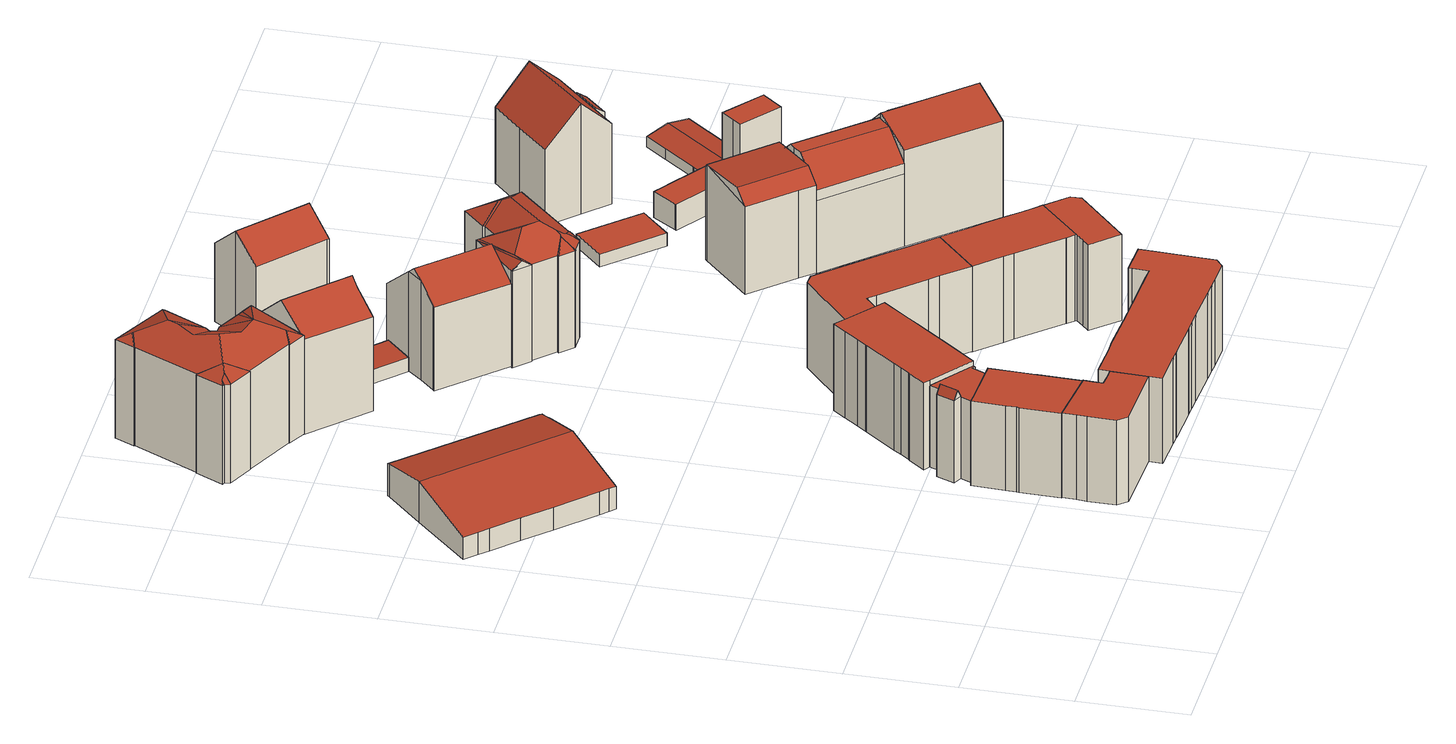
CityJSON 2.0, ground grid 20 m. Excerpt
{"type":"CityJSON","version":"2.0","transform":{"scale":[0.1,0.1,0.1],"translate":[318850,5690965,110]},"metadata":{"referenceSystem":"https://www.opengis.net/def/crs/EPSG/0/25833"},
"CityObjects":{
"building1":{"type":"Building","attributes":{"Dachtyp_tdc":"tdcPolyFlatRoof","Gemeindeschluessel":14713000,"Dachneigung":0,"QualitaetDacherkennung":60,"Geometrietyp2DReferenz":"3000","function":"31001_9998","roofType":"1000","measuredHeight":16.66},"geometry":[{"type":"MultiSurface","lod":"2","boundaries":[[[0,1,2,3]],[[1,4,5,2]],[[4,6,7,5]],[[6,8,9,7]],[[8,10,11,9]],[[10,12,13,11]],[[12,14,15,13]],[[14,16,17,15]],[[16,18,19,17]],[[18,20,21,19]],[[20,22,23,21]],[[22,0,3,23]],[[22,20,18,16,14,12,10,8,6,4,1,0]],[[3,2,5,7,9,11,13,15,17,19,21,23]]],"semantics":{"surfaces":[{"type":"WallSurface"},{"type":"RoofSurface"},{"type":"GroundSurface"}],"values":[0,0,0,0,0,0,0,0,0,0,0,0,1,2]}}]},
"building2":{"type":"Building","attributes":{"Dachtyp_tdc":"tdcGableRoof","Gemeindeschluessel":14713000,"Dachneigung":14.62,"QualitaetDacherkennung":19,"Geometrietyp2DReferenz":"3000","function":"31001_3211","roofType":"3100","measuredHeight":8.1},"geometry":[{"type":"MultiSurface","lod":"2","boundaries":[[[24,25,26,27]],[[25,28,29,26]],[[28,30,31,29]],[[30,32,33,31]],[[32,34,35,33]],[[34,36,37,35]],[[36,38,39,37]],[[38,40,41,39]],[[40,42,43,41]],[[42,44,45,43]],[[44,46,47,45]],[[46,48,49,47]],[[48,50,51,49]],[[50,52,53,51]],[[52,54,55,53]],[[54,24,27,55]],[[50,48,46,44,42,40,38,36]],[[36,34,32,30,28,25,24,54,52,50]],[[27,26,29,31,33,35,37,39,41,43,45,47,49,51,53,55]]],"semantics":{"surfaces":[{"type":"WallSurface"},{"type":"RoofSurface"},{"type":"GroundSurface"}],"values":[0,0,0,0,0,0,0,0,0,0,0,0,0,0,0,0,1,1,2]}}]},
"building3":{"type":"Building","attributes":{"Dachtyp_tdc":"tdcPolyFlatRoof","Gemeindeschluessel":14713000,"Dachneigung":0,"QualitaetDacherkennung":79,"Geometrietyp2DReferenz":"3000","function":"31001_9998","roofType":"1000","measuredHeight":16.69},"geometry":[{"type":"MultiSurface","lod":"2","boundaries":[[[56,57,58,59]],[[57,60,61,58]],[[60,62,63,61]],[[62,64,65,63]],[[64,66,67,65]],[[66,68,69,67]],[[68,70,71,69]],[[70,72,73,71]],[[72,74,75,73]],[[74,76,77,75]],[[76,78,79,77]],[[78,56,59,79]],[[78,76,74,72,70,68,66,64,62,60,57,56]],[[59,58,61,63,65,67,69,71,73,75,77,79]]],"semantics":{"surfaces":[{"type":"WallSurface"},{"type":"RoofSurface"},{"type":"GroundSurface"}],"values":[0,0,0,0,0,0,0,0,0,0,0,0,1,2]}}]},
"building4":{"type":"Building","attributes":{"Gemeindeschluessel":14713000,"Geometrietyp2DReferenz":"3000","function":"31001_9998","roofType":"9999"},"children":["building4-1","building4-2","building4-3"]},
"building4-1":{"type":"BuildingPart","attributes":{"Dachtyp_tdc":"tdcPolyFlatRoof","Dachneigung":0,"QualitaetDacherkennung":73,"Geometrietyp2DReferenz":"3000","roofType":"1000","measuredHeight":16.12},"parents":["building4"],"geometry":[{"type":"MultiSurface","lod":"2","boundaries":[[[80,81,82,83]],[[84,85,86,87]],[[85,88,89,86]],[[88,90,91,89]],[[90,92,93,91]],[[92,94,95,93]],[[92,90,88,85,84,81,80,94]],[[83,82,87,86,89,91,93,95]],[[83,95,94,80]],[[87,82,81,84]]],"semantics":{"surfaces":[{"type":"WallSurface"},{"type":"RoofSurface"},{"type":"GroundSurface"},{"type":"ClosureSurface"}],"values":[0,0,0,0,0,0,1,2,3,3]}}]},
"building4-2":{"type":"BuildingPart","attributes":{"Dachtyp_tdc":"tdcPolyFlatRoof","Dachneigung":0,"QualitaetDacherkennung":63,"Geometrietyp2DReferenz":"3000","roofType":"1000","measuredHeight":17.04},"parents":["building4"],"geometry":[{"type":"MultiSurface","lod":"2","boundaries":[[[96,97,98,99]],[[97,100,101,98]],[[100,102,103,101]],[[102,104,105,103]],[[104,106,84,87,105]],[[106,104,102,100,97,96,107,108,109,110,111,112,113,114,115,116,117,118]],[[82,119,120,121,122,123,124,125,126,127,128,129,99,98,101,103,105,87]],[[118,117,119,82,81]],[[117,116,120,119]],[[116,115,121,120]],[[115,114,122,121]],[[114,113,123,122]],[[113,112,124,123]],[[112,111,125,124]],[[111,110,126,125]],[[110,109,127,126]],[[109,108,128,127]],[[108,107,129,128]],[[107,96,99,129]],[[81,84,106,118]],[[81,82,87,84]]],"semantics":{"surfaces":[{"type":"WallSurface"},{"type":"RoofSurface"},{"type":"GroundSurface"},{"type":"ClosureSurface"}],"values":[0,0,0,0,0,1,2,0,0,0,0,0,0,0,0,0,0,0,0,0,3]}}]},
"building4-3":{"type":"BuildingPart","attributes":{"Dachtyp_tdc":"tdcFreeFormRoof","Dachneigung":60.91,"QualitaetDacherkennung":9,"Geometrietyp2DReferenz":"3000","roofType":"5000","measuredHeight":17.83},"parents":["building4"],"geometry":[{"type":"MultiSurface","lod":"2","boundaries":[[[130,131,132,95]],[[131,133,134,132]],[[133,135,83,134]],[[135,80,83]],[[130,95,94]],[[136,137,133,131]],[[137,136,138,130,135,139]],[[133,137,139,135]],[[130,138,136,131]],[[132,134,83,95]],[[94,80,135,130]],[[94,95,83,80]]],"semantics":{"surfaces":[{"type":"WallSurface"},{"type":"RoofSurface"},{"type":"GroundSurface"},{"type":"ClosureSurface"}],"values":[0,0,0,0,0,1,1,0,0,2,0,3]}}]},
"building5":{"type":"Building","attributes":{"Dachtyp_tdc":"tdcFreeFormRoof","Gemeindeschluessel":14713000,"Dachneigung":28.1,"QualitaetDacherkennung":29,"Geometrietyp2DReferenz":"3000","function":"31001_9998","roofType":"5000","measuredHeight":23.34},"geometry":[{"type":"MultiSurface","lod":"2","boundaries":[[[140,141,142,143]],[[141,144,145,142]],[[144,146,147,145]],[[146,148,149,147]],[[148,150,151,149]],[[150,152,153,151]],[[152,154,155,153]],[[154,156,157,155]],[[156,158,159,157]],[[158,160,161,159]],[[160,162,163,161]],[[162,164,165,163]],[[164,166,167,165]],[[166,168,169,167]],[[168,170,171,169]],[[170,172,173,171]],[[172,174,175,173]],[[174,176,177,175]],[[176,178,179,177]],[[178,180,181,179]],[[180,182,183,181]],[[182,184,185,183]],[[184,140,143,185]],[[186,187,188,189,190,191,192,182,180]],[[193,186,180,178]],[[194,195,193,178,176]],[[194,176,174]],[[195,194,174,172]],[[186,193,195,172,170]],[[187,186,170,168]],[[196,197,198,199,188,187,168,166]],[[200,196,166,164]],[[200,164,162]],[[197,196,200,162,160]],[[156,160,158]],[[156,197,160]],[[154,197,156]],[[152,197,154]],[[197,152,198]],[[199,198,152,150]],[[189,188,199,150,148]],[[190,189,148,146]],[[191,146,144,141]],[[146,191,190]],[[201,192,191,141,140]],[[201,140,184]],[[192,201,184,182]],[[143,142,145,147,149,151,153,155,157,159,161,163,165,167,169,171,173,175,177,179,181,183,185]]],"semantics":{"surfaces":[{"type":"WallSurface"},{"type":"RoofSurface"},{"type":"GroundSurface"}],"values":[0,0,0,0,0,0,0,0,0,0,0,0,0,0,0,0,0,0,0,0,0,0,0,1,1,1,1,1,1,1,1,1,1,1,1,1,1,1,1,1,1,1,1,1,1,1,1,2]}}]},
"building6":{"type":"Building","attributes":{"Dachtyp_tdc":"tdcPolyFlatRoof","Gemeindeschluessel":14713000,"Dachneigung":0,"QualitaetDacherkennung":63,"Geometrietyp2DReferenz":"3000","function":"31001_9998","roofType":"1000","measuredHeight":16.81},"geometry":[{"type":"MultiSurface","lod":"2","boundaries":[[[202,203,204,205]],[[203,206,207,204]],[[206,208,209,207]],[[208,210,211,209]],[[210,212,213,211]],[[212,214,215,213]],[[214,216,217,215]],[[216,218,219,217]],[[218,220,221,219]],[[220,222,223,221]],[[222,4,224,223]],[[4,1,225,224]],[[1,226,227,225]],[[226,228,229,227]],[[228,230,231,229]],[[230,232,233,231]],[[232,234,235,233]],[[234,236,237,235]],[[236,238,239,237]],[[238,240,241,239]],[[240,242,243,241]],[[242,244,245,243]],[[244,246,247,245]],[[246,248,249,247]],[[248,202,205,249]],[[248,246,244,242,240,238,236,234,232,230,228,226,1,4,222,220,218,216,214,212,210,208,206,203,202]],[[205,204,207,209,211,213,215,217,219,221,223,224,225,227,229,231,233,235,237,239,241,243,245,247,249]]],"semantics":{"surfaces":[{"type":"WallSurface"},{"type":"RoofSurface"},{"type":"GroundSurface"}],"values":[0,0,0,0,0,0,0,0,0,0,0,0,0,0,0,0,0,0,0,0,0,0,0,0,0,1,2]}}]},
"building7":{"type":"Building","attributes":{"Gemeindeschluessel":14713000,"Dachtyp_tdc":"tdcFreeFormRoof","Dachneigung":42.94,"QualitaetDacherkennung":59,"Geometrietyp2DReferenz":"3000","function":"31001_9998","roofType":"5000","measuredHeight":23.86},"geometry":[{"type":"MultiSurface","lod":"2","boundaries":[[[250,251,252,253]],[[251,254,255,252]],[[254,256,257,255]],[[256,258,259,257]],[[258,260,261,259]],[[260,262,263,261]],[[262,264,265,263]],[[264,266,267,265]],[[266,268,269,267]],[[268,270,271,269]],[[270,250,253,271]],[[258,256,254,251,250,272,273,262,260]],[[264,273,272,270,268,266]],[[264,262,273]],[[250,270,272]],[[253,252,255,257,259,261,263,265,267,269,271]]],"semantics":{"surfaces":[{"type":"WallSurface"},{"type":"RoofSurface"},{"type":"GroundSurface"}],"values":[0,0,0,0,0,0,0,0,0,0,0,1,1,0,0,2]}}]},
"building8":{"type":"Building","attributes":{"Dachtyp_tdc":"tdcPolyFlatRoof","Gemeindeschluessel":14713000,"Dachneigung":0,"QualitaetDacherkennung":66,"Geometrietyp2DReferenz":"3000","function":"31001_9998","roofType":"1000","measuredHeight":16.76},"geometry":[{"type":"MultiSurface","lod":"2","boundaries":[[[274,275,276,277]],[[275,278,279,276]],[[278,280,281,279]],[[280,282,283,281]],[[282,284,285,283]],[[284,286,287,285]],[[286,288,289,287]],[[288,290,291,289]],[[290,292,293,291]],[[292,294,295,293]],[[294,296,297,295]],[[296,298,299,297]],[[298,300,301,299]],[[300,302,303,301]],[[302,304,305,303]],[[304,274,277,305]],[[304,302,300,298,296,294,292,290,288,286,284,282,280,278,275,274]],[[277,276,279,281,283,285,287,289,291,293,295,297,299,301,303,305]]],"semantics":{"surfaces":[{"type":"WallSurface"},{"type":"RoofSurface"},{"type":"GroundSurface"}],"values":[0,0,0,0,0,0,0,0,0,0,0,0,0,0,0,0,1,2]}}]},
"building9":{"type":"Building","attributes":{"Dachtyp_tdc":"tdcPolyFlatRoof","Gemeindeschluessel":14713000,"Dachneigung":3.75,"QualitaetDacherkennung":57,"Geometrietyp2DReferenz":"3000","function":"31001_9998","roofType":"2100","measuredHeight":3.07},"geometry":[{"type":"MultiSurface","lod":"2","boundaries":[[[306,307,308,309]],[[307,310,311,308]],[[310,312,313,311]],[[312,314,315,313]],[[314,316,317,315]],[[316,306,309,317]],[[316,314,312,310,307,306]],[[309,308,311,313,315,317]]],"semantics":{"surfaces":[{"type":"WallSurface"},{"type":"RoofSurface"},{"type":"GroundSurface"}],"values":[0,0,0,0,0,0,1,2]}}]},
"building10":{"type":"Building","attributes":{"Dachtyp_tdc":"tdcFreeFormRoof","Gemeindeschluessel":14713000,"Dachneigung":40.99,"QualitaetDacherkennung":44,"Geometrietyp2DReferenz":"3000","function":"31001_9998","roofType":"5000","measuredHeight":20.98},"geometry":[{"type":"MultiSurface","lod":"2","boundaries":[[[318,319,320,321]],[[319,322,323,320]],[[322,324,325,323]],[[324,326,327,325]],[[326,328,329,327]],[[328,330,331,329]],[[330,332,333,331]],[[332,334,335,333]],[[334,336,337,335]],[[336,338,339,337]],[[338,340,341,339]],[[340,342,343,341]],[[342,344,345,343]],[[344,346,347,345]],[[346,348,349,347]],[[348,350,351,349]],[[350,352,353,351]],[[352,318,321,353]],[[318,354,355,324,322,319]],[[352,350,348,346,344,342,340,338,336,334,332,330,328,326,355,354]],[[326,324,355]],[[318,352,354]],[[321,320,323,325,327,329,331,333,335,337,339,341,343,345,347,349,351,353]]],"semantics":{"surfaces":[{"type":"WallSurface"},{"type":"RoofSurface"},{"type":"GroundSurface"}],"values":[0,0,0,0,0,0,0,0,0,0,0,0,0,0,0,0,0,0,1,1,0,0,2]}}]},
"building11":{"type":"Building","attributes":{"Dachtyp_tdc":"tdcGableRoof","Gemeindeschluessel":14713000,"Dachneigung":54.59,"QualitaetDacherkennung":1,"Geometrietyp2DReferenz":"3000","function":"31001_9998","roofType":"3100","measuredHeight":9.49},"geometry":[{"type":"MultiSurface","lod":"2","boundaries":[[[356,357,358,359]],[[357,360,361,358]],[[360,362,363,361]],[[362,356,359,363]],[[360,357,364]],[[356,362,365]],[[357,356,365,364]],[[362,360,364,365]],[[359,358,361,363]]],"semantics":{"surfaces":[{"type":"WallSurface"},{"type":"RoofSurface"},{"type":"GroundSurface"}],"values":[0,0,0,0,0,0,1,1,2]}}]},
"building12":{"type":"Building","attributes":{"Gemeindeschluessel":14713000,"Geometrietyp2DReferenz":"3000","function":"31001_9998","roofType":"9999"},"children":["building12-1","building12-2"]},
"building12-1":{"type":"BuildingPart","attributes":{"Dachtyp_tdc":"tdcPolyFlatRoof","Dachneigung":0,"QualitaetDacherkennung":70,"Geometrietyp2DReferenz":"3000","roofType":"1000","measuredHeight":16.84},"parents":["building12"],"geometry":[{"type":"MultiSurface","lod":"2","boundaries":[[[366,367,368,369]],[[367,370,371,368]],[[370,372,373,371]],[[372,374,375,373]],[[374,376,377,375]],[[376,304,378,377]],[[304,302,379,378]],[[304,376,374,372,370,367,366,380,381,382,383,384,385,386,302]],[[379,387,388,389,390,391,392,393,369,368,371,373,375,377,378]],[[302,386,387,379]],[[386,385,388,387]],[[385,384,389,388]],[[384,383,390,389]],[[383,382,391,390]],[[382,381,392,391]],[[381,380,393,392]],[[369,393,380,366]]],"semantics":{"surfaces":[{"type":"WallSurface"},{"type":"RoofSurface"},{"type":"GroundSurface"},{"type":"ClosureSurface"}],"values":[0,0,0,0,0,0,0,1,2,0,0,0,0,0,0,0,3]}}]},
"building12-2":{"type":"BuildingPart","attributes":{"Dachtyp_tdc":"tdcPolyFlatRoof","Dachneigung":0,"QualitaetDacherkennung":45,"Geometrietyp2DReferenz":"3000","roofType":"1000","measuredHeight":16.85},"parents":["building12"],"geometry":[{"type":"MultiSurface","lod":"2","boundaries":[[[394,366,369,395]],[[394,396,397,398,399,400,380,366]],[[393,401,402,403,404,405,395,369]],[[400,401,393,380]],[[400,399,402,401]],[[399,398,403,402]],[[398,397,404,403]],[[397,396,405,404]],[[396,394,395,405]],[[380,393,369,366]]],"semantics":{"surfaces":[{"type":"WallSurface"},{"type":"RoofSurface"},{"type":"GroundSurface"},{"type":"ClosureSurface"}],"values":[0,1,2,0,0,0,0,0,0,3]}}]},
"building13":{"type":"Building","attributes":{"Dachtyp_tdc":"tdcPolyFlatRoof","Gemeindeschluessel":14713000,"Dachneigung":4.94,"QualitaetDacherkennung":72,"Geometrietyp2DReferenz":"3000","function":"31001_9998","roofType":"2100","measuredHeight":3.04},"geometry":[{"type":"MultiSurface","lod":"2","boundaries":[[[406,407,408,409]],[[407,410,411,408]],[[410,412,413,411]],[[412,414,415,413]],[[414,416,417,415]],[[416,406,409,417]],[[416,414,412,410,407,406]],[[409,408,411,413,415,417]]],"semantics":{"surfaces":[{"type":"WallSurface"},{"type":"RoofSurface"},{"type":"GroundSurface"}],"values":[0,0,0,0,0,0,1,2]}}]},
"building14":{"type":"Building","attributes":{"Dachtyp_tdc":"tdcFreeFormRoof","Gemeindeschluessel":14713000,"Dachneigung":33.59,"QualitaetDacherkennung":36,"Geometrietyp2DReferenz":"3000","function":"31001_9998","roofType":"5000","measuredHeight":22.86},"geometry":[{"type":"MultiSurface","lod":"2","boundaries":[[[418,419,420,421]],[[419,422,423,420]],[[422,424,425,423]],[[424,426,427,425]],[[426,428,429,427]],[[428,430,431,429]],[[430,432,433,431]],[[432,434,435,433]],[[434,436,437,435]],[[436,438,439,437]],[[438,440,441,439]],[[440,442,443,441]],[[442,444,445,443]],[[444,446,447,445]],[[446,448,449,447]],[[448,450,451,449]],[[450,452,453,451]],[[452,454,455,453]],[[454,418,421,455]],[[456,457,454,452]],[[458,459,460,461,456,452,450]],[[462,458,450,448]],[[463,462,448,446]],[[463,446,444]],[[464,465,466,459,458,462,463,444,442]],[[464,442,440]],[[465,464,440,438]],[[466,465,438,436]],[[467,468,460,459,466,436,434]],[[469,470,467,434,432]],[[469,432,430]],[[470,469,430,428]],[[468,467,470,428,426]],[[471,461,460,468,426,424]],[[471,424,422]],[[471,456,461]],[[422,456,471]],[[422,457,456]],[[419,457,422]],[[457,419,418]],[[457,418,454]],[[421,420,423,425,427,429,431,433,435,437,439,441,443,445,447,449,451,453,455]]],"semantics":{"surfaces":[{"type":"WallSurface"},{"type":"RoofSurface"},{"type":"GroundSurface"}],"values":[0,0,0,0,0,0,0,0,0,0,0,0,0,0,0,0,0,0,0,1,1,1,1,1,1,1,1,1,1,1,1,1,1,1,1,1,1,1,1,1,0,2]}}]},
"building15":{"type":"Building","attributes":{"Gemeindeschluessel":14713000,"Geometrietyp2DReferenz":"3000","function":"31001_9998","roofType":"9999"},"children":["building15-1","building15-2"]},
"building15-1":{"type":"BuildingPart","attributes":{"Dachtyp_tdc":"tdcPolyFlatRoof","Dachneigung":41.09,"QualitaetDacherkennung":34,"Geometrietyp2DReferenz":"3000","roofType":"2100","measuredHeight":15.56},"parents":["building15"],"geometry":[{"type":"MultiSurface","lod":"2","boundaries":[[[472,473,474]],[[472,475,476,473]],[[475,477,478,476]],[[477,479,480,478]],[[481,479,477,475,472]],[[473,476,478,480,482]],[[483,479,481]],[[483,482,480,479]],[[474,483,481,472]],[[474,473,482,483]]],"semantics":{"surfaces":[{"type":"WallSurface"},{"type":"RoofSurface"},{"type":"GroundSurface"},{"type":"ClosureSurface"}],"values":[0,0,0,0,1,2,0,3,0,3]}}]},
"building15-2":{"type":"BuildingPart","attributes":{"Dachtyp_tdc":"tdcGableRoof","Dachneigung":42.47,"QualitaetDacherkennung":62,"Geometrietyp2DReferenz":"3000","roofType":"3100","measuredHeight":20.32},"parents":["building15"],"geometry":[{"type":"MultiSurface","lod":"2","boundaries":[[[484,485,486,487]],[[485,488,489,486]],[[488,474,473,489]],[[479,490,491,480]],[[490,492,493,491]],[[492,494,495,493]],[[494,496,497,495]],[[496,498,499,497]],[[498,484,487,499]],[[494,492,490,479,483,474,488,485]],[[485,484,498,496,494]],[[487,486,489,473,482,480,491,493,495,497,499]],[[482,473,474,483]],[[479,480,482,483]]],"semantics":{"surfaces":[{"type":"WallSurface"},{"type":"RoofSurface"},{"type":"GroundSurface"},{"type":"ClosureSurface"}],"values":[0,0,0,0,0,0,0,0,0,1,1,2,3,3]}}]},
"building16":{"type":"Building","attributes":{"Dachtyp_tdc":"tdcFreeFormRoof","Gemeindeschluessel":14713000,"Dachneigung":4.71,"QualitaetDacherkennung":60,"Geometrietyp2DReferenz":"3000","function":"31001_9998","roofType":"5000","measuredHeight":19.82},"geometry":[{"type":"MultiSurface","lod":"2","boundaries":[[[500,501,502,503]],[[501,504,505,502]],[[504,506,507,505]],[[506,508,509,507]],[[508,510,511,509]],[[510,512,513,511]],[[512,514,515,513]],[[514,516,517,515]],[[516,518,519,517]],[[518,520,521,519]],[[520,522,523,521]],[[522,524,525,523]],[[524,500,503,525]],[[522,520,518,516,514,512,510,508,526,527]],[[501,500,528,529,504]],[[528,524,527,526,506,529]],[[506,504,529]],[[508,506,526]],[[524,522,527]],[[500,524,528]],[[503,502,505,507,509,511,513,515,517,519,521,523,525]]],"semantics":{"surfaces":[{"type":"WallSurface"},{"type":"RoofSurface"},{"type":"GroundSurface"}],"values":[0,0,0,0,0,0,0,0,0,0,0,0,0,1,1,1,0,0,0,0,2]}}]},
"building17":{"type":"Building","attributes":{"Dachtyp_tdc":"tdcFreeFormRoof","Gemeindeschluessel":14713000,"Dachneigung":43.43,"QualitaetDacherkennung":57,"Geometrietyp2DReferenz":"3000","function":"31001_9998","roofType":"5000","measuredHeight":20.99},"geometry":[{"type":"MultiSurface","lod":"2","boundaries":[[[530,531,532,533]],[[531,534,535,532]],[[534,536,537,535]],[[536,538,539,537]],[[538,540,541,539]],[[540,542,543,541]],[[542,544,545,543]],[[544,546,547,545]],[[546,548,549,547]],[[548,550,551,549]],[[550,552,553,551]],[[552,530,533,553]],[[554,555,538,536,556,557,558,559,560,561,562]],[[563,564,565,566]],[[561,560,567,563,566]],[[548,564,563,567,550]],[[550,567,560,559,552]],[[546,565,564,548]],[[544,562,561,566,565,546]],[[552,559,558,530]],[[530,558,557,531]],[[531,557,556,534]],[[534,556,536]],[[540,555,554,542]],[[538,555,540]],[[542,554,562,544]],[[533,532,535,537,539,541,543,545,547,549,551,553]]],"semantics":{"surfaces":[{"type":"WallSurface"},{"type":"RoofSurface"},{"type":"GroundSurface"}],"values":[0,0,0,0,0,0,0,0,0,0,0,0,1,1,1,0,0,0,0,0,0,0,0,0,0,0,2]}}]},
"building18":{"type":"Building","attributes":{"Gemeindeschluessel":14713000,"Dachneigung":90,"Dachorientierung":0,"MittlereTraufHoehe":113.78,"QualitaetDacherkennung":99,"ObjektHoehe":2.46,"BodenHoehe":111.32,"Geometrietyp2DReferenz":"3000","AbsoluteHoehe":113.78,"Dachflaeche":100.75,"function":"31001_9998","roofType":"1000","measuredHeight":2.46,"storeysAboveGround":1},"geometry":[{"type":"MultiSurface","lod":"2","boundaries":[[[568,569,570,571]],[[569,572,573,570]],[[572,574,575,573]],[[574,568,571,575]],[[574,572,569,568]],[[571,570,573,575]]],"semantics":{"surfaces":[{"type":"WallSurface"},{"type":"RoofSurface"},{"type":"GroundSurface"}],"values":[0,0,0,0,1,2]}}]},
"building19":{"type":"Building","attributes":{"Gemeindeschluessel":14713000,"Geometrietyp2DReferenz":"3000","function":"31001_9998","roofType":"9999"},"children":["building19-1","building19-2"]},
"building19-1":{"type":"BuildingPart","attributes":{"Dachtyp_tdc":"tdcGableRoof","Dachneigung":21.12,"QualitaetDacherkennung":37,"Geometrietyp2DReferenz":"3000","roofType":"3100","measuredHeight":22.02},"parents":["building19"],"geometry":[{"type":"MultiSurface","lod":"2","boundaries":[[[576,577,578,579]],[[577,580,581,578]],[[580,582,583,581]],[[584,585,586,587]],[[585,588,589,586]],[[588,590,591,589]],[[590,592,547,591]],[[592,593,594,547]],[[593,595,545,594]],[[595,596,543,545]],[[596,576,579,543]],[[593,592,590,588]],[[588,585,584,582,580,577,576,596,595,593]],[[579,578,581,583,587,586,589,591,547,594,545,543]],[[584,587,583,582]]],"semantics":{"surfaces":[{"type":"WallSurface"},{"type":"RoofSurface"},{"type":"GroundSurface"},{"type":"ClosureSurface"}],"values":[0,0,0,0,0,0,0,0,0,0,0,1,1,2,3]}}]},
"building19-2":{"type":"BuildingPart","attributes":{"Dachtyp_tdc":"tdcPolyFlatRoof","Dachneigung":29.05,"QualitaetDacherkennung":24,"Geometrietyp2DReferenz":"3000","roofType":"2100","measuredHeight":17.75},"parents":["building19"],"geometry":[{"type":"MultiSurface","lod":"2","boundaries":[[[597,598,599,600]],[[598,601,584,587,599]],[[601,598,597,602]],[[583,600,599,587]],[[602,597,600,583,582]],[[582,584,601,602]],[[582,583,587,584]]],"semantics":{"surfaces":[{"type":"WallSurface"},{"type":"RoofSurface"},{"type":"GroundSurface"},{"type":"ClosureSurface"}],"values":[0,0,1,2,0,0,3]}}]},
"building20":{"type":"Building","attributes":{"Gemeindeschluessel":14713000,"Dachneigung":90,"Dachorientierung":0,"MittlereTraufHoehe":116.28,"QualitaetDacherkennung":97,"ObjektHoehe":5.07,"BodenHoehe":111.21,"Geometrietyp2DReferenz":"3000","AbsoluteHoehe":116.28,"Dachflaeche":74.01,"function":"31001_9998","roofType":"1000","measuredHeight":5.07,"storeysAboveGround":2},"geometry":[{"type":"MultiSurface","lod":"2","boundaries":[[[603,604,605,606]],[[604,607,608,605]],[[607,609,610,608]],[[609,611,612,610]],[[611,613,614,612]],[[613,615,616,614]],[[615,617,618,616]],[[617,619,620,618]],[[619,603,606,620]],[[619,617,615,613,611,609,607,604,603]],[[606,605,608,610,612,614,616,618,620]]],"semantics":{"surfaces":[{"type":"WallSurface"},{"type":"RoofSurface"},{"type":"GroundSurface"}],"values":[0,0,0,0,0,0,0,0,0,1,2]}}]},
"building21":{"type":"Building","attributes":{"Gemeindeschluessel":14713000,"Dachneigung":90,"Dachorientierung":0,"MittlereTraufHoehe":127.64,"QualitaetDacherkennung":15,"ObjektHoehe":16.7,"BodenHoehe":110.94,"Geometrietyp2DReferenz":"3000","AbsoluteHoehe":127.64,"Dachflaeche":43.74,"function":"31001_9998","roofType":"1000","measuredHeight":16.7,"storeysAboveGround":6},"geometry":[{"type":"MultiSurface","lod":"2","boundaries":[[[621,622,623,624]],[[622,625,626,623]],[[625,627,628,626]],[[627,629,630,628]],[[629,621,624,630]],[[629,627,625,622,621]],[[624,623,626,628,630]]],"semantics":{"surfaces":[{"type":"WallSurface"},{"type":"RoofSurface"},{"type":"GroundSurface"}],"values":[0,0,0,0,0,1,2]}}]},
"building22":{"type":"Building","attributes":{"Gemeindeschluessel":14713000,"Geometrietyp2DReferenz":"3000","function":"31001_9998","roofType":"9999"},"children":["building22-1","building22-2"]},
"building22-1":{"type":"BuildingPart","attributes":{"Dachtyp_tdc":"tdcGableRoof","Dachneigung":43.76,"QualitaetDacherkennung":63,"Geometrietyp2DReferenz":"3000","roofType":"3100","measuredHeight":21.71},"parents":["building22"],"geometry":[{"type":"MultiSurface","lod":"2","boundaries":[[[631,632,633,634]],[[632,635,636,633]],[[635,637,638,636]],[[637,639,640,638]],[[641,642,643,644]],[[642,645,646,643]],[[645,647,648,646]],[[647,649,650,648]],[[649,651,652,650]],[[651,631,634,652]],[[647,645,642,641,639,637,635,632]],[[632,631,651,649,647]],[[634,633,636,638,640,644,643,646,648,650,652]],[[641,644,640,639]]],"semantics":{"surfaces":[{"type":"WallSurface"},{"type":"RoofSurface"},{"type":"GroundSurface"},{"type":"ClosureSurface"}],"values":[0,0,0,0,0,0,0,0,0,0,1,1,2,3]}}]},
"building22-2":{"type":"BuildingPart","attributes":{"Dachtyp_tdc":"tdcPolyFlatRoof","Dachneigung":36.65,"QualitaetDacherkennung":58,"Geometrietyp2DReferenz":"3000","roofType":"2100","measuredHeight":16.21},"parents":["building22"],"geometry":[{"type":"MultiSurface","lod":"2","boundaries":[[[653,654,655,640,639]],[[654,656,657,655]],[[656,658,644,657]],[[658,641,644]],[[658,656,654,653]],[[640,655,657,644]],[[639,641,658,653]],[[639,640,644,641]]],"semantics":{"surfaces":[{"type":"WallSurface"},{"type":"RoofSurface"},{"type":"GroundSurface"},{"type":"ClosureSurface"}],"values":[0,0,0,0,1,2,0,3]}}]},
"building23":{"type":"Building","attributes":{"Gemeindeschluessel":14713000,"Dachneigung":79.38,"Dachorientierung":38.78,"MittlereTraufHoehe":113.29,"QualitaetDacherkennung":32,"ObjektHoehe":3,"BodenHoehe":110.98,"Geometrietyp2DReferenz":"3000","AbsoluteHoehe":113.98,"Dachflaeche":186.51,"function":"31001_9998","roofType":"3100","measuredHeight":3,"storeysAboveGround":1},"geometry":[{"type":"MultiSurface","lod":"2","boundaries":[[[659,660,661,662]],[[660,663,664,661]],[[663,665,666,664]],[[665,667,668,666]],[[667,669,670,668]],[[669,671,672,670]],[[671,673,674,672]],[[673,675,676,674]],[[675,677,678,676]],[[677,679,680,678]],[[679,659,662,680]],[[675,673,671,669,667,665,663,660]],[[660,659,679,677,675]],[[662,661,664,666,668,670,672,674,676,678,680]]],"semantics":{"surfaces":[{"type":"WallSurface"},{"type":"RoofSurface"},{"type":"GroundSurface"}],"values":[0,0,0,0,0,0,0,0,0,0,0,1,1,2]}}]}
},
"vertices":[
[545,111,189],[558,111,189],[558,111,22],[545,111,22],[556,43,189],[556,43,22],[422,48,189],[422,48,22],[407,65,189],[407,65,22],[408,116,189],[408,116,22],[409,134,189],[409,134,22],[410,160,189],[410,160,22],[520,148,189],[520,148,22],[519,131,189],[519,131,22],[519,115,189],[519,115,22],[519,113,189],[519,113,22],
[195,908,61],[131,972,60],[131,972,16],[195,908,16],[86,1018,60],[86,1018,16],[42,1062,60],[42,1062,16],[26,1078,60],[26,1078,16],[5,1099,60],[5,1099,16],[105,1197,97],[105,1197,16],[174,1264,80],[174,1264,16],[177,1268,79],[177,1268,16],[386,1054,79],[386,1054,16],[389,1050,79],[389,1050,16],[384,1045,80],[384,1045,16],[370,1031,84],[370,1031,16],[318,981,97],[318,981,16],[219,884,61],[219,884,16],[209,894,61],[209,894,16],
[524,313,188],[523,250,188],[523,250,21],[524,313,21],[522,230,188],[522,230,21],[522,227,188],[522,227,21],[520,148,188],[520,148,21],[410,160,188],[410,160,21],[412,234,188],[412,234,21],[413,238,188],[413,238,21],[413,257,188],[413,257,21],[415,318,188],[415,318,21],[428,317,188],[428,317,21],[520,313,188],[520,313,21],
[452,374,179],[463,399,179],[463,399,18],[452,374,18],[540,342,179],[538,338,179],[538,338,18],[540,342,18],[533,342,179],[533,342,18],[520,313,179],[520,313,18],[428,317,179],[428,317,18],[438,340,179],[438,340,18],
[689,528,189],[649,477,189],[649,477,18],[689,528,18],[636,461,189],[636,461,18],[575,385,189],[575,385,18],[561,368,189],[561,368,18],[540,342,189],[630,575,189],[604,596,189],[585,572,189],[564,546,189],[550,529,189],[549,527,189],[502,469,189],[491,455,189],[478,439,189],[476,437,189],[452,407,189],[463,399,189],[452,407,18],[476,437,18],[478,439,18],[491,455,18],[502,469,18],[549,527,18],[550,529,18],[564,546,18],[585,572,18],[604,596,18],[630,575,18],
[438,340,180],[422,348,180],[422,348,18],[436,381,180],[436,381,18],[452,374,180],[430,344,196],[444,377,196],[438,340,181],[452,374,181],
[261,1756,207],[373,1699,207],[373,1699,13],[261,1756,13],[371,1695,207],[371,1695,13],[331,1616,207],[331,1616,13],[322,1607,207],[322,1607,13],[326,1595,207],[326,1595,13],[339,1594,207],[339,1594,13],[385,1572,207],[385,1572,13],[395,1567,207],[395,1567,13],[410,1560,207],[410,1560,13],[418,1557,207],[418,1557,13],[343,1449,207],[343,1449,13],[309,1466,207],[309,1466,13],[309,1468,207],[309,1468,13],[213,1513,207],[213,1513,13],[212,1512,207],[212,1512,13],[163,1535,207],[163,1535,13],[160,1545,207],[160,1545,13],[156,1547,207],[156,1547,13],[181,1598,207],[181,1598,13],[183,1598,207],[183,1598,13],[244,1718,207],[244,1718,13],[243,1719,207],[243,1719,13],[199,1555,225],[200,1557,225],[255,1575,246],[258,1621,236],[281,1653,240],[290,1671,240],[272,1727,218],[198,1556,225],[168,1551,211],[180,1550,218],[337,1479,218],[323,1531,240],[321,1532,240],[284,1543,237],[336,1477,218],[270,1728,218],
[879,3,189],[862,4,189],[862,4,21],[879,3,21],[837,5,189],[837,5,21],[763,9,189],[763,9,21],[738,10,189],[738,10,21],[719,11,189],[719,11,21],[717,11,189],[717,11,21],[642,15,189],[642,15,21],[639,15,189],[639,15,21],[622,16,189],[622,16,21],[555,19,189],[555,19,21],[556,43,21],[558,111,21],[559,131,189],[559,131,21],[624,128,189],[624,128,21],[646,128,189],[646,128,21],[720,124,189],[720,124,21],[744,123,189],[744,123,21],[865,118,189],[865,118,21],[885,117,189],[885,117,21],[886,146,189],[886,146,21],[887,153,189],[887,153,21],[950,150,189],[950,150,21],[945,14,189],[945,14,21],[928,1,189],[928,1,21],
[418,1557,183],[447,1528,183],[447,1528,12],[418,1557,12],[463,1542,164],[463,1542,12],[507,1499,165],[507,1499,12],[492,1485,184],[492,1485,12],[528,1448,185],[528,1448,12],[489,1408,237],[489,1408,12],[469,1387,237],[469,1387,12],[444,1355,200],[444,1355,12],[442,1352,197],[442,1352,12],[343,1449,199],[343,1449,12],[376,1496,251],[479,1397,251],
[804,460,181],[790,475,181],[790,475,13],[804,460,13],[721,549,181],[721,549,13],[710,561,181],[710,561,13],[708,563,181],[708,563,13],[679,538,181],[679,538,13],[637,581,181],[637,581,13],[634,584,181],[634,584,13],[736,672,181],[736,672,13],[757,670,181],[757,670,13],[788,637,181],[788,637,13],[800,624,181],[800,624,13],[868,551,181],[868,551,13],[881,536,181],[881,536,13],[927,487,181],[927,487,13],[847,413,181],[847,413,13],
[489,1408,40],[528,1448,43],[528,1448,13],[489,1408,13],[539,1442,44],[539,1442,13],[566,1416,44],[566,1416,13],[618,1366,44],[618,1366,13],[577,1322,40],[577,1322,13],
[628,1157,177],[524,1266,178],[524,1266,14],[628,1157,14],[526,1268,180],[526,1268,14],[553,1295,209],[553,1295,14],[577,1322,210],[577,1322,14],[622,1370,153],[622,1370,14],[625,1366,153],[625,1366,14],[616,1357,165],[616,1357,14],[619,1353,165],[619,1353,14],[616,1350,169],[616,1350,14],[630,1334,170],[630,1334,14],[643,1330,164],[643,1330,14],[655,1342,149],[655,1342,14],[706,1289,149],[706,1289,14],[692,1276,166],[692,1276,14],[694,1264,171],[694,1264,14],[716,1242,171],[716,1242,14],[711,1236,178],[711,1236,14],[672,1200,224],[567,1310,224],
[1003,98,64],[1044,123,64],[1044,123,17],[1003,98,17],[1082,58,53],[1082,58,17],[1039,33,54],[1039,33,17],[1061,94,112],[1019,69,112],
[984,264,181],[982,266,181],[982,266,12],[984,264,12],[971,278,181],[971,278,12],[970,279,181],[970,279,12],[903,353,181],[903,353,12],[889,368,181],[889,368,12],[847,413,12],[927,487,12],[1064,340,181],[1052,352,181],[1035,370,181],[1012,396,181],[986,424,181],[984,426,181],[970,440,181],[970,440,12],[984,426,12],[986,424,12],[1012,396,12],[1035,370,12],[1052,352,12],[1064,340,12],
[970,250,181],[970,250,12],[957,238,181],[1001,190,181],[1100,281,181],[1100,301,181],[1064,339,181],[1064,339,12],[1100,301,12],[1100,281,12],[1001,190,12],[957,238,12],
[657,1420,40],[614,1460,40],[614,1460,10],[657,1420,10],[617,1463,40],[617,1463,10],[658,1506,34],[658,1506,10],[699,1469,34],[699,1469,10],[679,1441,37],[679,1441,10],
[626,1155,203],[628,1157,203],[628,1157,13],[626,1155,13],[711,1236,203],[711,1236,13],[713,1234,203],[713,1234,13],[736,1211,203],[736,1211,13],[756,1231,203],[756,1231,13],[756,1235,203],[756,1235,13],[797,1275,203],[797,1275,13],[877,1195,203],[877,1195,13],[772,1090,203],[772,1090,13],[773,1089,203],[773,1089,13],[750,1066,203],[750,1066,13],[747,1066,203],[747,1066,13],[717,1066,203],[717,1066,13],[713,1066,203],[713,1066,13],[690,1089,203],[690,1089,13],[692,1092,203],[692,1092,13],[656,1128,203],[656,1128,13],[654,1127,203],[654,1127,13],[656,1157,217],[640,1141,217],[729,1094,222],[732,1102,227],[732,1132,242],[709,1156,241],[724,1092,221],[717,1074,209],[746,1075,210],[741,1088,218],[737,1089,219],[799,1195,240],[735,1132,240],[797,1217,231],[799,1212,232],[711,1231,206],
[706,1643,164],[706,1643,8],[706,1643,163],[715,1652,153],[715,1652,8],[749,1621,154],[749,1621,8],[742,1612,163],[742,1612,8],[741,1612,164],[741,1612,8],[741,1612,163],
[607,1591,164],[638,1633,211],[638,1633,8],[607,1591,8],[669,1676,163],[669,1676,8],[783,1575,163],[783,1575,8],[758,1541,201],[758,1541,8],[752,1532,211],[752,1532,8],[721,1491,165],[721,1491,8],[718,1494,165],[718,1494,8],
[1038,724,183],[1015,749,184],[1015,749,11],[1038,724,11],[944,825,184],[944,825,11],[1034,911,201],[1034,911,11],[1039,915,194],[1039,915,11],[1070,882,194],[1070,882,11],[1079,873,194],[1079,873,11],[1091,861,193],[1091,861,11],[1099,852,193],[1099,852,11],[1108,861,177],[1108,861,11],[1145,822,176],[1145,822,11],[1139,816,188],[1139,816,11],[1111,790,203],[1111,790,11],[1035,912,201],[1132,809,201],[1057,742,209],[962,843,209],
[1139,816,153],[1142,812,153],[1142,812,10],[1139,816,10],[1164,789,153],[1164,789,10],[1179,802,153],[1179,802,10],[1232,744,153],[1232,744,10],[1217,730,153],[1217,730,10],[1254,692,153],[1254,692,10],[1248,683,153],[1248,683,10],[1154,599,153],[1154,599,10],[1038,724,153],[1038,724,10],[1094,775,153],[1094,775,10],[1111,790,153],[1111,790,10],[1254,692,170],[1217,730,171],[1164,789,171],[1142,812,172],[1139,816,172],[1111,790,208],[1103,783,218],[1218,656,218],[1248,683,180],[1078,760,219],[1038,724,173],[1154,599,174],[1193,634,219],[1094,775,218],
[1119,1039,38],[1064,987,38],[1064,987,13],[1119,1039,13],[973,1082,38],[973,1082,13],[1028,1135,38],[1028,1135,13],
[1256,695,172],[1262,689,172],[1262,689,10],[1256,695,10],[1259,687,175],[1259,687,10],[1293,650,175],[1293,650,10],[1348,591,175],[1386,550,175],[1386,550,10],[1348,591,10],[1344,512,230],[1344,512,10],[1283,458,199],[1283,458,10],[1154,599,199],[1214,653,230],[1214,653,10],[1248,683,186],[1254,692,175],
[1308,663,177],[1363,604,176],[1363,604,10],[1308,663,10],[1348,591,187],[1293,650,187],
[1119,986,63],[1149,1029,63],[1149,1029,12],[1119,986,12],[1167,1017,63],[1167,1017,12],[1182,1007,63],[1182,1007,12],[1260,954,63],[1260,954,12],[1242,932,63],[1242,932,12],[1224,910,63],[1224,910,12],[1222,912,63],[1222,912,12],[1117,983,63],[1117,983,12],
[1224,910,176],[1242,932,176],[1242,932,9],[1224,910,9],[1313,877,176],[1313,877,9],[1281,839,176],[1281,839,9],[1212,894,176],[1212,894,9],
[1196,1312,163],[1247,1265,230],[1247,1265,13],[1196,1312,13],[1292,1224,172],[1292,1224,13],[1252,1185,172],[1252,1185,13],[1253,1185,172],[1253,1185,13],[1211,1144,172],[1178,1111,172],[1178,1111,13],[1211,1144,13],[1174,1107,172],[1174,1107,13],[1131,1150,230],[1131,1150,13],[1081,1200,163],[1081,1200,13],[1139,1257,163],[1139,1257,13],
[1253,1185,175],[1266,1171,160],[1266,1171,13],[1224,1130,161],[1224,1130,13],[1211,1144,175],
[1313,877,31],[1278,904,40],[1278,904,10],[1313,877,10],[1242,932,31],[1242,932,10],[1260,954,31],[1260,954,10],[1289,991,31],[1289,991,10],[1291,993,31],[1291,993,10],[1337,1051,31],[1337,1051,10],[1369,1091,31],[1369,1091,10],[1404,1062,40],[1404,1062,10],[1440,1034,31],[1440,1034,10],[1379,958,31],[1379,958,10]
]}
